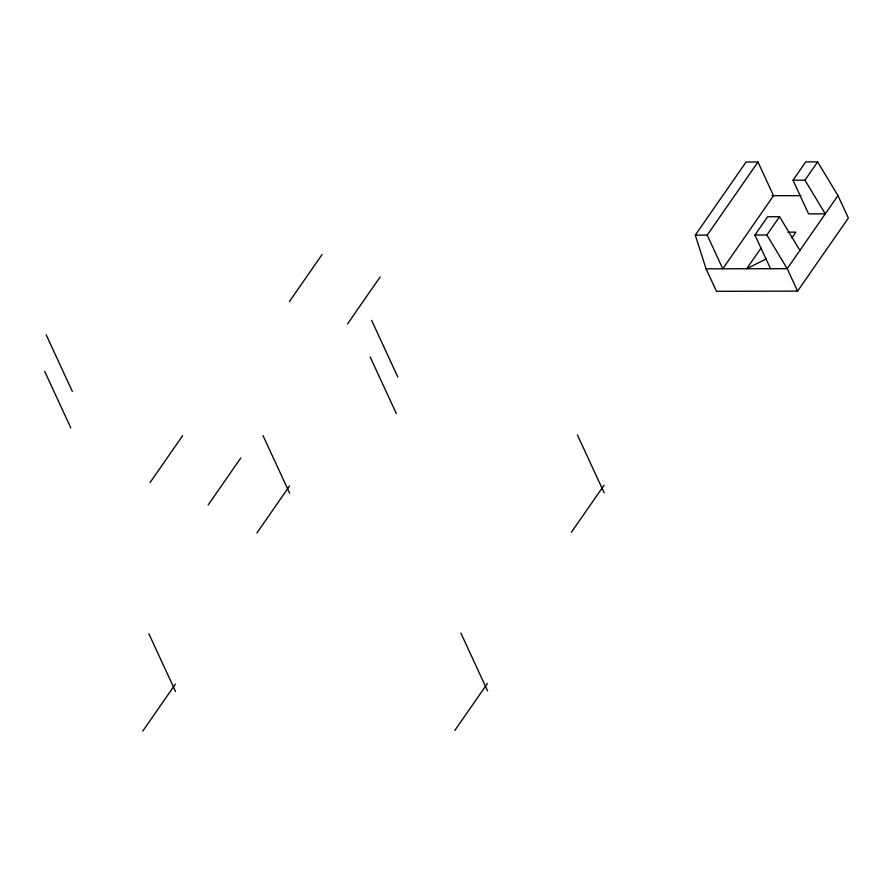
<?xml version="1.0" encoding="UTF-8"?>
<svg xmlns="http://www.w3.org/2000/svg" width="893" height="893" viewBox="0 0 893 893"><rect width="100%" height="100%" fill="white"/><g stroke="black" fill="none" stroke-linecap="round" stroke-linejoin="round"><path stroke-width="1.34" d="M150.013 482.655L182.674 435.628M289.432 301.544L322.083 254.527M208.125 505.014L240.775 457.986M347.533 323.913L380.195 276.886M256.927 532.954L289.578 485.926M142.768 731.099L175.419 684.071M793.017 180.196L804.95 180.174L825.288 213.851L808.578 213.885L793.017 180.196L805.698 161.923L817.631 161.901L837.969 195.578L848.35 218.037L797.594 291.129L716.454 291.297L706.073 268.838L695.279 235.138L746.046 162.046L757.978 162.024L773.539 195.712L722.783 268.804L707.211 235.116L757.978 162.024M770.514 268.704L754.942 235.026L767.634 216.753L779.567 216.72L799.905 250.397M754.942 235.026L766.875 234.993L779.567 216.72M804.95 180.174L817.631 161.901M760.925 248.198L746.648 268.76L766.138 258.981M571.341 532.328L604.003 485.301M791.924 237.873L795.886 232.158L787.939 232.18M454.794 730.474L487.444 683.446M837.969 195.578L787.213 268.67L706.073 268.838M771.965 195.712L800.842 195.656M695.279 235.138L707.211 235.116M766.875 234.993L787.213 268.67L797.594 291.129M577.425 434.958L604.137 492.746M371.633 320.353L397.809 377.013M370.115 356.854L396.302 413.515M460.877 633.092L487.578 690.892M263.011 435.583L289.712 493.382M46.168 334.797L72.344 391.458M44.65 371.298L70.826 427.959M148.852 633.729L175.553 691.517"/></g></svg>
